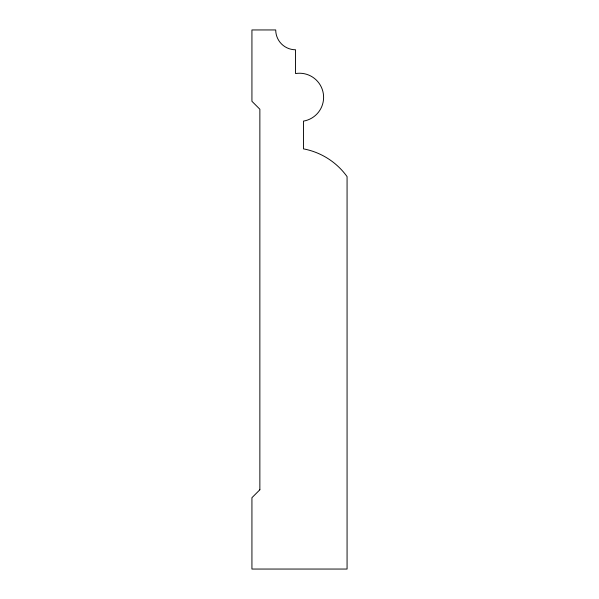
<?xml version="1.0" encoding="UTF-8"?>
<svg xmlns="http://www.w3.org/2000/svg" width="599" height="599" viewBox="0 0 599 599"><rect width="100%" height="100%" fill="white"/><g stroke="black" fill="none" stroke-linecap="round" stroke-linejoin="round"><path stroke-width="0.9" d="M259.861 489.772L251.932 497.702L251.932 569.05L347.068 569.05L347.068 176.615A69.581 69.581 0 0 0 303.461 148.866L303.461 121.118A24.11 24.11 0 0 0 323.28 93.377A24.11 24.11 0 0 0 295.539 73.557L295.539 49.769A19.819 19.819 0 0 1 275.72 29.95L251.932 29.95L251.932 101.298L259.861 109.228L259.861 489.772"/></g></svg>
